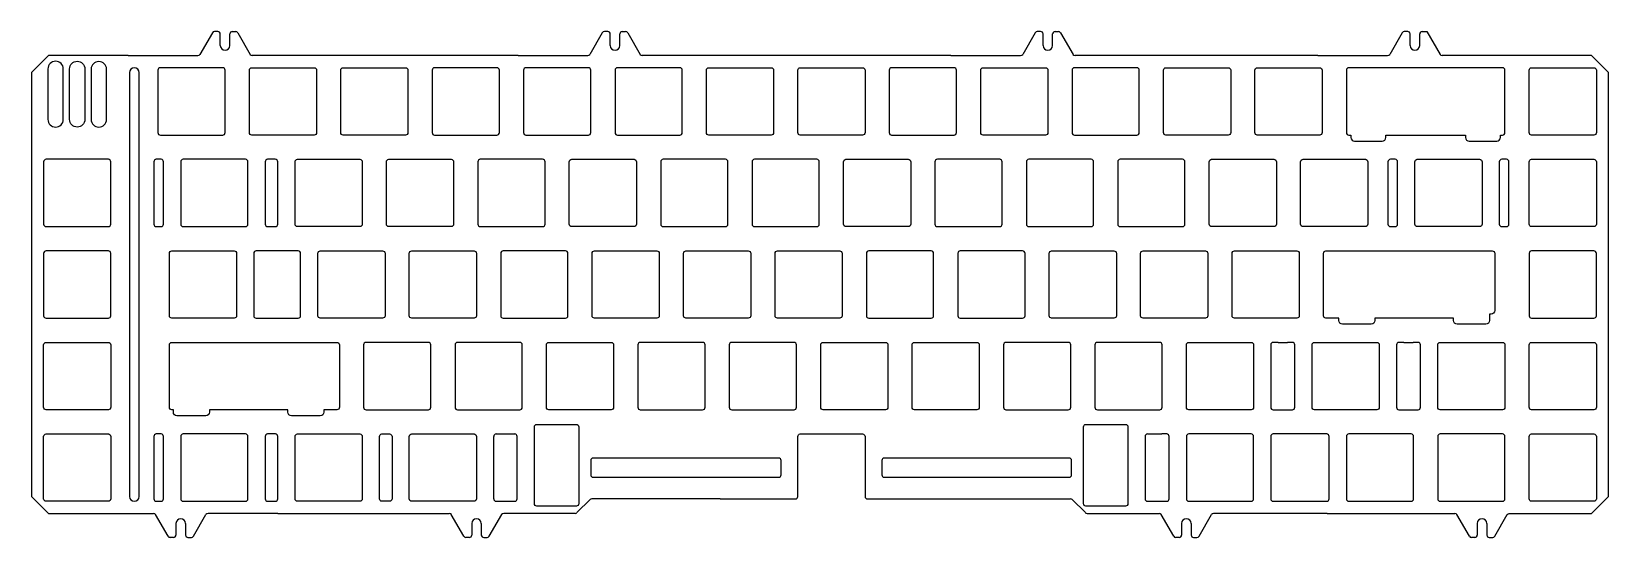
# Model space of a CAD drawing. Header units: millimetres. Extents: x 0 to 329, y 60 to 166.
import ezdxf

# ---------------------------------------------------------------- set-up
doc = ezdxf.new("R2010")
doc.units = ezdxf.units.MM
doc.header["$MEASUREMENT"] = 0

msp = doc.modelspace()

# ---------------------------------------------------------------- linework, layer by layer
at = {"linetype": 'Continuous'}
for p, q in [((37.69, 165.33), (35.1, 160.83)), ((38.84, 165.58), (38.13, 165.58)), ((39.34, 162.68), (39.34, 165.08)), ((41.34, 162.68), (41.34, 165.08)), ((41.84, 165.58), (42.55, 165.58)), ((42.98, 165.33), (45.58, 160.83)), ((118.94, 165.33), (116.35, 160.83)), ((120.09, 165.58), (119.38, 165.58)), ((120.59, 162.68), (120.59, 165.08)), ((122.59, 162.68), (122.59, 165.08)), ((123.09, 165.58), (123.8, 165.58)), ((124.23, 165.33), (126.83, 160.83)), ((209.14, 165.33), (206.55, 160.83)), ((210.29, 165.58), (209.58, 165.58)), ((210.79, 162.68), (210.79, 165.08)), ((212.79, 162.68), (212.79, 165.08)), ((213.29, 165.58), (214, 165.58)), ((214.43, 165.33), (217.03, 160.83)), ((285.63, 165.33), (283.03, 160.83)), ((286.77, 165.58), (286.06, 165.58)), ((287.27, 162.68), (287.27, 165.08)), ((289.27, 162.68), (289.27, 165.08)), ((289.77, 165.58), (290.77, 165.58)), ((290.77, 165.58), (293.52, 160.83)), ((20.13, 160.58), (34.66, 160.58)), ((60.54, 160.58), (46.01, 160.58)), ((101.38, 160.58), (115.91, 160.58)), ((141.79, 160.58), (127.26, 160.58)), ((191.58, 160.58), (206.11, 160.58)), ((231.99, 160.58), (217.46, 160.58)), ((268.07, 160.58), (282.6, 160.58)), ((308.48, 160.58), (293.95, 160.58)), ((259.75, 100.9), (261.74, 100.9)), ((285.94, 100.9), (287.94, 100.9)), ((258.75, 86.9), (262.74, 86.9)), ((285.94, 86.9), (287.94, 86.9)), ((96.32, 68.35), (96.32, 81.35)), ((96.82, 81.85), (100.7, 81.85)), ((101.2, 68.35), (101.2, 81.35)), ((232.06, 81.35), (232.06, 68.35)), ((232.56, 81.85), (235.55, 81.85)), ((159.69, 74.85), (159.69, 78.7)), ((96.82, 67.85), (100.7, 67.85)), ((116.39, 68.21), (113.66, 65.48)), ((143.49, 68.35), (116.74, 68.35)), ((190.11, 68.35), (216.51, 68.35)), ((216.86, 68.21), (219.6, 65.48)), ((232.56, 67.85), (235.55, 67.85)), ((10.89, 65.33), (25.42, 65.33)), ((28.46, 60.58), (25.86, 65.08)), ((30.1, 63.23), (30.1, 60.83)), ((32.1, 63.23), (32.1, 60.83)), ((33.74, 60.58), (36.34, 65.08)), ((51.31, 65.33), (36.78, 65.33)), ((72.52, 65.33), (87.05, 65.33)), ((90.08, 60.58), (87.48, 65.08)), ((91.73, 63.23), (91.73, 60.83)), ((93.73, 63.23), (93.73, 60.83)), ((95.37, 60.58), (97.97, 65.08)), ((113.31, 65.33), (98.4, 65.33)), ((219.95, 65.33), (234.97, 65.33)), ((238.01, 60.58), (235.41, 65.08)), ((239.65, 63.23), (239.65, 60.83)), ((241.65, 63.23), (241.65, 60.83)), ((243.29, 60.58), (245.89, 65.08)), ((269.99, 65.33), (246.33, 65.33)), ((282.07, 65.33), (296.6, 65.33)), ((299.63, 60.58), (297.03, 65.08)), ((301.27, 63.23), (301.27, 60.83)), ((303.27, 63.23), (303.27, 60.83)), ((29.6, 60.33), (28.89, 60.33)), ((32.6, 60.33), (33.31, 60.33)), ((91.23, 60.33), (90.51, 60.33)), ((94.23, 60.33), (94.94, 60.33)), ((239.15, 60.33), (238.44, 60.33)), ((242.15, 60.33), (242.86, 60.33)), ((300.78, 60.33), (300.06, 60.33))]:
    msp.add_line(p, q, dxfattribs=at)
for points in [[(20.13, 160.58), (3.5, 160.58), (0, 157.08), (0, 68.83), (3.5, 65.33), (10.89, 65.33)], [(101.38, 160.58), (60.54, 160.58)], [(191.58, 160.58), (141.79, 160.58)], [(268.07, 160.58), (231.99, 160.58)], [(51.31, 65.33), (72.52, 65.33)]]:
    msp.add_lwpolyline(points)
for points in [[(3.42, 147.31, 1), (6.62, 147.31), (6.62, 157.81, 1), (3.42, 157.81)], [(11.12, 157.81), (11.12, 147.31, -1), (7.92, 147.31), (7.92, 157.81, -1)], [(15.62, 157.75, 1), (12.42, 157.75), (12.42, 147.31, 1), (15.62, 147.31)], [(22.43, 157.05, 1), (20.43, 157.05), (20.43, 68.85, 1), (22.43, 68.85)], [(26.84, 158.05, 0.414214), (26.34, 157.55), (26.34, 144.55, 0.414214), (26.84, 144.05), (39.84, 144.05, 0.414214), (40.34, 144.55), (40.34, 157.55, 0.414214), (39.84, 158.05)], [(45.89, 158.05), (58.89, 158.05, -0.414214), (59.39, 157.55), (59.39, 144.55, -0.414214), (58.89, 144.05), (45.89, 144.05, -0.414214), (45.39, 144.55), (45.39, 157.55, -0.414214)], [(78.44, 157.55), (78.44, 144.55, -0.414214), (77.94, 144.05), (64.94, 144.05, -0.414214), (64.44, 144.55), (64.44, 157.55, -0.414214), (64.94, 158.05), (77.94, 158.05, -0.414214)], [(97.49, 157.55, 0.414214), (96.99, 158.05), (83.99, 158.05, 0.414214), (83.49, 157.55), (83.49, 144.55, 0.414214), (83.99, 144.05), (96.99, 144.05, 0.414214), (97.49, 144.55)], [(103.04, 158.05, 0.414214), (102.54, 157.55), (102.54, 144.55, 0.414214), (103.04, 144.05), (116.04, 144.05, 0.414214), (116.54, 144.55), (116.54, 157.55, 0.414214), (116.04, 158.05)], [(122.09, 158.05, 0.414214), (121.59, 157.55), (121.59, 144.55, 0.414214), (122.09, 144.05), (135.09, 144.05, 0.414214), (135.59, 144.55), (135.59, 157.55, 0.414214), (135.09, 158.05)], [(154.14, 144.05), (141.14, 144.05, -0.414214), (140.64, 144.55), (140.64, 157.55, -0.414214), (141.14, 158.05), (154.14, 158.05, -0.414214), (154.64, 157.55), (154.64, 144.55, -0.414214)], [(173.19, 144.05), (160.19, 144.05, -0.414214), (159.69, 144.55), (159.69, 157.55, -0.414214), (160.19, 158.05), (173.19, 158.05, -0.414214), (173.69, 157.55), (173.69, 144.55, -0.414214)], [(192.24, 144.05, 0.414214), (192.74, 144.55), (192.74, 157.55, 0.414214), (192.24, 158.05), (179.24, 158.05, 0.414214), (178.74, 157.55), (178.74, 144.55, 0.414214), (179.24, 144.05)], [(197.79, 144.55), (197.79, 157.55, -0.414214), (198.29, 158.05), (211.29, 158.05, -0.414214), (211.79, 157.55), (211.79, 144.55, -0.414214), (211.29, 144.05), (198.29, 144.05, -0.414214)], [(217.34, 158.05, 0.414214), (216.84, 157.55), (216.84, 144.55, 0.414214), (217.34, 144.05), (230.34, 144.05, 0.414214), (230.84, 144.55), (230.84, 157.55, 0.414214), (230.34, 158.05)], [(249.89, 157.55), (249.89, 144.55, -0.414214), (249.39, 144.05), (236.39, 144.05, -0.414214), (235.89, 144.55), (235.89, 157.55, -0.414214), (236.39, 158.05), (249.39, 158.05, -0.414214)], [(254.94, 144.55), (254.94, 157.55, -0.414214), (255.44, 158.05), (268.44, 158.05, -0.414214), (268.94, 157.55), (268.94, 144.55, -0.414214), (268.44, 144.05), (255.44, 144.05, -0.414214)], [(273.99, 144.55, 0.414214), (274.49, 144.05), (274.95, 144.05), (274.95, 143.55, 0.414214), (275.7, 142.8), (281.45, 142.8, 0.414214), (282.2, 143.55), (282.2, 144.05), (298.83, 144.05), (298.83, 143.55, 0.414214), (299.58, 142.8), (305.33, 142.8, 0.414214), (306.08, 143.55), (306.08, 144.05), (306.54, 144.05, 0.414214), (307.04, 144.55), (307.04, 157.55, 0.414214), (306.54, 158.05), (274.49, 158.05, 0.414214), (273.99, 157.55)], [(326.09, 157.55), (326.09, 144.55, -0.414214), (325.59, 144.05), (312.59, 144.05, -0.414214), (312.09, 144.55), (312.09, 157.55, -0.414214), (312.59, 158.05), (325.59, 158.05, -0.414214)], [(3.02, 139, 0.414214), (2.52, 138.5), (2.52, 125.5, 0.414214), (3.02, 125), (16.02, 125, 0.414214), (16.52, 125.5), (16.52, 138.5, 0.414214), (16.02, 139)], [(45.1, 138.5, 0.414214), (44.6, 139), (31.6, 139, 0.414214), (31.1, 138.5), (31.1, 125.5, 0.414214), (31.6, 125), (44.6, 125, 0.414214), (45.1, 125.5)], [(68.91, 138.5), (68.91, 125.5, -0.414214), (68.41, 125), (55.41, 125, -0.414214), (54.91, 125.5), (54.91, 138.5, -0.414214), (55.41, 139), (68.41, 139, -0.414214)], [(87.46, 125), (74.46, 125, -0.414214), (73.96, 125.5), (73.96, 138.5, -0.414214), (74.46, 139), (87.46, 139, -0.414214), (87.96, 138.5), (87.96, 125.5, -0.414214)], [(107.01, 138.5, 0.414214), (106.51, 139), (93.51, 139, 0.414214), (93.01, 138.5), (93.01, 125.5, 0.414214), (93.51, 125), (106.51, 125, 0.414214), (107.01, 125.5)], [(112.56, 139), (125.56, 139, -0.414214), (126.06, 138.5), (126.06, 125.5, -0.414214), (125.56, 125), (112.56, 125, -0.414214), (112.06, 125.5), (112.06, 138.5, -0.414214)], [(131.61, 139, 0.414214), (131.11, 138.5), (131.11, 125.5, 0.414214), (131.61, 125), (144.61, 125, 0.414214), (145.11, 125.5), (145.11, 138.5, 0.414214), (144.61, 139)], [(164.16, 138.5, 0.414214), (163.66, 139), (150.66, 139, 0.414214), (150.16, 138.5), (150.16, 125.5, 0.414214), (150.66, 125), (163.66, 125, 0.414214), (164.16, 125.5)], [(169.71, 139), (182.71, 139, -0.414214), (183.21, 138.5), (183.21, 125.5, -0.414214), (182.71, 125), (169.71, 125, -0.414214), (169.21, 125.5), (169.21, 138.5, -0.414214)], [(188.26, 125.5, 0.414214), (188.76, 125), (201.76, 125, 0.414214), (202.26, 125.5), (202.26, 138.5, 0.414214), (201.76, 139), (188.76, 139, 0.414214), (188.26, 138.5)], [(207.81, 139, 0.414214), (207.31, 138.5), (207.31, 125.5, 0.414214), (207.81, 125), (220.81, 125, 0.414214), (221.31, 125.5), (221.31, 138.5, 0.414214), (220.81, 139)], [(239.86, 125, 0.414214), (240.36, 125.5), (240.36, 138.5, 0.414214), (239.86, 139), (226.86, 139, 0.414214), (226.36, 138.5), (226.36, 125.5, 0.414214), (226.86, 125)], [(245.91, 139), (258.91, 139, -0.414214), (259.41, 138.5), (259.41, 125.5, -0.414214), (258.91, 125), (245.91, 125, -0.414214), (245.41, 125.5), (245.41, 138.5, -0.414214)], [(277.96, 125), (264.96, 125, -0.414214), (264.46, 125.5), (264.46, 138.5, -0.414214), (264.96, 139), (277.96, 139, -0.414214), (278.46, 138.5), (278.46, 125.5, -0.414214)], [(284.67, 125.5), (284.67, 138.5, 0.414214), (284.17, 139), (283.17, 139, 0.414214), (282.67, 138.5), (282.67, 125.5, 0.414214), (283.17, 125), (284.17, 125, 0.414214)], [(301.77, 125), (288.77, 125, -0.414214), (288.27, 125.5), (288.27, 138.5, -0.414214), (288.77, 139), (301.77, 139, -0.414214), (302.27, 138.5), (302.27, 125.5, -0.414214)], [(307.87, 125.5), (307.87, 138.5, 0.414214), (307.37, 139), (306.37, 139, 0.414214), (305.87, 138.5), (305.87, 125.5, 0.414214), (306.37, 125), (307.37, 125, 0.414214)], [(326.09, 138.5), (326.09, 125.5, -0.414214), (325.59, 125), (312.59, 125, -0.414214), (312.09, 125.5), (312.09, 138.5, -0.414214), (312.59, 139), (325.59, 139, -0.414214)], [(16.52, 119.45, 0.414214), (16.02, 119.95), (3.02, 119.95, 0.414214), (2.52, 119.45), (2.52, 106.45, 0.414214), (3.02, 105.95), (16.02, 105.95, 0.414214), (16.52, 106.45)], [(42.72, 119.45), (42.72, 106.45, -0.414214), (42.22, 105.95), (29.22, 105.95, -0.414214), (28.72, 106.45), (28.72, 119.45, -0.414214), (29.22, 119.95), (42.22, 119.95, -0.414214)], [(56.07, 106.45), (56.07, 119.45, 0.414214), (55.57, 119.95), (46.82, 119.95, 0.414214), (46.32, 119.45), (46.32, 106.45, 0.414214), (46.82, 105.95), (55.57, 105.95, 0.414214)], [(73.17, 105.95), (60.17, 105.95, -0.414214), (59.67, 106.45), (59.67, 119.45, -0.414214), (60.17, 119.95), (73.17, 119.95, -0.414214), (73.67, 119.45), (73.67, 106.45, -0.414214)], [(92.22, 105.95), (79.22, 105.95, -0.414214), (78.72, 106.45), (78.72, 119.45, -0.414214), (79.22, 119.95), (92.22, 119.95, -0.414214), (92.72, 119.45), (92.72, 106.45, -0.414214)], [(98.27, 119.95, 0.414214), (97.77, 119.45), (97.77, 106.45, 0.414214), (98.27, 105.95), (111.28, 105.95, 0.414214), (111.78, 106.45), (111.78, 119.45, 0.414214), (111.28, 119.95)], [(130.82, 119.45), (130.82, 106.45, -0.414214), (130.32, 105.95), (117.33, 105.95, -0.414214), (116.82, 106.45), (116.82, 119.45, -0.414214), (117.33, 119.95), (130.32, 119.95, -0.414214)], [(149.88, 119.45), (149.88, 106.45, -0.414214), (149.37, 105.95), (136.38, 105.95, -0.414214), (135.88, 106.45), (135.88, 119.45, -0.414214), (136.38, 119.95), (149.37, 119.95, -0.414214)], [(155.42, 119.95), (168.42, 119.95, -0.414214), (168.92, 119.45), (168.92, 106.45, -0.414214), (168.42, 105.95), (155.42, 105.95, -0.414214), (154.93, 106.45), (154.93, 119.45, -0.414214)], [(187.47, 105.95, 0.414214), (187.97, 106.45), (187.97, 119.45, 0.414214), (187.47, 119.95), (174.47, 119.95, 0.414214), (173.97, 119.45), (173.97, 106.45, 0.414214), (174.47, 105.95)], [(193.53, 119.95, 0.414214), (193.03, 119.45), (193.03, 106.45, 0.414214), (193.53, 105.95), (206.53, 105.95, 0.414214), (207.03, 106.45), (207.03, 119.45, 0.414214), (206.53, 119.95)], [(212.57, 119.95), (225.57, 119.95, -0.414214), (226.07, 119.45), (226.07, 106.45, -0.414214), (225.57, 105.95), (212.57, 105.95, -0.414214), (212.07, 106.45), (212.07, 119.45, -0.414214)], [(244.62, 105.95), (231.62, 105.95, -0.414214), (231.12, 106.45), (231.12, 119.45, -0.414214), (231.62, 119.95), (244.62, 119.95, -0.414214), (245.12, 119.45), (245.12, 106.45, -0.414214)], [(263.68, 105.95), (250.68, 105.95, -0.414214), (250.18, 106.45), (250.18, 119.45, -0.414214), (250.68, 119.95), (263.68, 119.95, -0.414214), (264.18, 119.45), (264.18, 106.45, -0.414214)], [(312.09, 106.45, 0.414214), (312.59, 105.95), (325.59, 105.95, 0.414214), (326.09, 106.45), (326.09, 119.45, 0.414214), (325.59, 119.95), (312.59, 119.95, 0.414214), (312.09, 119.45)], [(3.02, 100.9), (16.02, 100.9, -0.414214), (16.52, 100.4), (16.52, 87.4, -0.414214), (16.02, 86.9), (3.02, 86.9, -0.414214), (2.52, 87.4), (2.52, 100.4, -0.414214)], [(60.18, 85.65), (54.18, 85.65, -0.414214), (53.43, 86.4), (53.43, 86.9), (37.06, 86.9), (37.06, 86.4, -0.414214), (36.31, 85.65), (30.31, 85.65, -0.414214), (29.56, 86.4), (29.56, 86.9), (29.22, 86.9, -0.414214), (28.72, 87.4), (28.72, 100.4, -0.414214), (29.22, 100.9), (63.65, 100.9, -0.414214), (64.15, 100.4), (64.15, 87.4, -0.414214), (63.65, 86.9), (60.93, 86.9), (60.93, 86.4, -0.414214)], [(69.7, 100.9, 0.414214), (69.2, 100.4), (69.2, 87.4, 0.414214), (69.7, 86.9), (82.7, 86.9, 0.414214), (83.2, 87.4), (83.2, 100.4, 0.414214), (82.7, 100.9)], [(88.75, 100.9, 0.414214), (88.25, 100.4), (88.25, 87.4, 0.414214), (88.75, 86.9), (101.75, 86.9, 0.414214), (102.25, 87.4), (102.25, 100.4, 0.414214), (101.75, 100.9)], [(107.8, 100.9), (120.8, 100.9, -0.414214), (121.3, 100.4), (121.3, 87.4, -0.414214), (120.8, 86.9), (107.8, 86.9, -0.414214), (107.3, 87.4), (107.3, 100.4, -0.414214)], [(140.35, 100.4, 0.414214), (139.85, 100.9), (126.85, 100.9, 0.414214), (126.35, 100.4), (126.35, 87.4, 0.414214), (126.85, 86.9), (139.85, 86.9, 0.414214), (140.35, 87.4)], [(159.4, 100.4, 0.414214), (158.9, 100.9), (145.9, 100.9, 0.414214), (145.4, 100.4), (145.4, 87.4, 0.414214), (145.9, 86.9), (158.9, 86.9, 0.414214), (159.4, 87.4)], [(164.95, 100.9), (177.95, 100.9, -0.414214), (178.45, 100.4), (178.45, 87.4, -0.414214), (177.95, 86.9), (164.95, 86.9, -0.414214), (164.45, 87.4), (164.45, 100.4, -0.414214)], [(184, 100.9), (197, 100.9, -0.414214), (197.5, 100.4), (197.5, 87.4, -0.414214), (197, 86.9), (184, 86.9, -0.414214), (183.5, 87.4), (183.5, 100.4, -0.414214)], [(203.05, 100.9, 0.414214), (202.55, 100.4), (202.55, 87.4, 0.414214), (203.05, 86.9), (216.05, 86.9, 0.414214), (216.55, 87.4), (216.55, 100.4, 0.414214), (216.05, 100.9)], [(222.1, 100.9, 0.414214), (221.6, 100.4), (221.6, 87.4, 0.414214), (222.1, 86.9), (235.1, 86.9, 0.414214), (235.6, 87.4), (235.6, 100.4, 0.414214), (235.1, 100.9)], [(254.65, 100.4), (254.65, 87.4, -0.414214), (254.15, 86.9), (241.15, 86.9, -0.414214), (240.65, 87.4), (240.65, 100.4, -0.414214), (241.15, 100.9), (254.15, 100.9, -0.414214)], [(267.34, 100.9), (280.34, 100.9, -0.414214), (280.84, 100.4), (280.84, 87.4, -0.414214), (280.34, 86.9), (267.34, 86.9, -0.414214), (266.84, 87.4), (266.84, 100.4, -0.414214)], [(307.04, 100.4), (307.04, 87.4, -0.414214), (306.54, 86.9), (293.54, 86.9, -0.414214), (293.04, 87.4), (293.04, 100.4, -0.414214), (293.54, 100.9), (306.54, 100.9, -0.414214)], [(312.59, 100.9), (325.59, 100.9, -0.414214), (326.09, 100.4), (326.09, 87.4, -0.414214), (325.59, 86.9), (312.59, 86.9, -0.414214), (312.09, 87.4), (312.09, 100.4, -0.414214)], [(104.8, 67.35), (104.8, 83.35, -0.414214), (105.3, 83.85), (113.54, 83.85, -0.414214), (114.04, 83.35), (114.04, 67.35, -0.414214), (113.54, 66.85), (105.3, 66.85, -0.414214)], [(219.22, 67.35), (219.22, 83.35, -0.414214), (219.72, 83.85), (227.96, 83.85, -0.414214), (228.46, 83.35), (228.46, 67.35, -0.414214), (227.96, 66.85), (219.72, 66.85, -0.414214)], [(16.52, 81.35), (16.52, 68.35, -0.414214), (16.02, 67.85), (3.02, 67.85, -0.414214), (2.52, 68.35), (2.52, 81.35, -0.414214), (3.02, 81.85), (16.02, 81.85, -0.414214)], [(31.6, 67.85), (44.6, 67.85, 0.414214), (45.1, 68.35), (45.1, 81.35, 0.414214), (44.6, 81.85), (31.6, 81.85, 0.414214), (31.1, 81.35), (31.1, 68.35, 0.414214)], [(54.91, 68.35), (54.91, 81.35, -0.414214), (55.41, 81.85), (68.41, 81.85, -0.414214), (68.91, 81.35), (68.91, 68.35, -0.414214), (68.41, 67.85), (55.41, 67.85, -0.414214)], [(78.72, 68.35), (78.72, 81.35, -0.414214), (79.22, 81.85), (92.22, 81.85, -0.414214), (92.72, 81.35), (92.72, 68.35, -0.414214), (92.22, 67.85), (79.22, 67.85, -0.414214)], [(254.65, 68.35), (254.65, 81.35, 0.414214), (254.15, 81.85), (241.15, 81.85, 0.414214), (240.65, 81.35), (240.65, 68.35, 0.414214), (241.15, 67.85), (254.15, 67.85, 0.414214)], [(273.99, 68.35, 0.414214), (274.49, 67.85), (287.49, 67.85, 0.414214), (287.99, 68.35), (287.99, 81.35, 0.414214), (287.49, 81.85), (274.49, 81.85, 0.414214), (273.99, 81.35)], [(293.04, 68.35, 0.414214), (293.54, 67.85), (306.54, 67.85, 0.414214), (307.04, 68.35), (307.04, 81.35, 0.414214), (306.54, 81.85), (293.54, 81.85, 0.414214), (293.04, 81.35)], [(312.59, 81.85), (325.59, 81.85, -0.414214), (326.09, 81.35), (326.09, 68.35, -0.414214), (325.59, 67.85), (312.59, 67.85, -0.414214), (312.09, 68.35), (312.09, 81.35, -0.414214)]]:
    msp.add_lwpolyline(points, format="xyb", close=True)
for points in [[(303.77, 60.33), (304.49, 60.33, 0.267949), (304.92, 60.58), (307.52, 65.08, -0.267949), (307.95, 65.33), (325.11, 65.33), (328.61, 68.83), (328.61, 157.08), (325.11, 160.58), (308.48, 160.58)], [(26, 139, 0.414214), (25.5, 138.5), (25.5, 125.5, 0.414214), (26, 125), (27, 125, 0.414214), (27.5, 125.5), (27.5, 138.5, 0.414214), (27, 139), (26, 139)], [(49.2, 139, 0.414408), (48.7, 138.5), (48.71, 125.5, 0.414019), (49.21, 125), (50.81, 125, 0.414408), (51.31, 125.5), (51.3, 138.5, 0.414019), (50.8, 139), (49.2, 139)], [(304.41, 119.95, -0.414214), (304.91, 119.45), (304.91, 107.54, -0.414214), (304.16, 106.79), (303.82, 106.79), (303.82, 105.45, -0.414214), (303.07, 104.7), (297.07, 104.7, -0.414214), (296.32, 105.45), (296.32, 105.95), (279.94, 105.95), (279.94, 105.45, -0.414214), (279.19, 104.7), (273.19, 104.7, -0.414214), (272.44, 105.45), (272.44, 105.95), (269.73, 105.95, -0.414214), (269.23, 106.45), (269.23, 119.45, -0.414214), (269.73, 119.95), (290.66, 119.95), (304.41, 119.95)], [(259.75, 100.9), (258.75, 100.9, 0.414214), (258.25, 100.4), (258.25, 87.4, 0.414214), (258.75, 86.9), (258.75, 86.9)], [(262.74, 86.9), (262.74, 86.9, 0.414214), (263.24, 87.4), (263.24, 100.4, 0.414214), (262.74, 100.9), (261.74, 100.9)], [(285.94, 100.9), (284.94, 100.9, 0.414214), (284.44, 100.4), (284.44, 87.4, 0.414214), (284.94, 86.9), (285.94, 86.9)], [(287.94, 86.9), (288.94, 86.9, 0.414214), (289.44, 87.4), (289.44, 100.4, 0.414214), (288.94, 100.9), (287.94, 100.9)], [(26, 81.85, 0.414214), (25.5, 81.35), (25.5, 68.35, 0.414214), (26, 67.85), (27, 67.85, 0.414214), (27.5, 68.35), (27.5, 81.35, 0.414214), (27, 81.85), (26, 81.85)], [(51.31, 81.35, 0.414214), (50.81, 81.85), (49.2, 81.85, 0.414214), (48.7, 81.35), (48.7, 68.35, 0.414214), (49.2, 67.85), (49.2, 67.85), (49.2, 67.85), (50.81, 67.85, 0.414214), (51.31, 68.35), (51.31, 81.35)], [(73.62, 67.85), (73.01, 67.85, -0.414214), (72.51, 68.35), (72.51, 81.35, -0.414214), (73.01, 81.85), (74.62, 81.85, -0.414214), (75.12, 81.35), (75.12, 68.35, -0.414214), (74.62, 67.85), (73.62, 67.85, -0.000145), (73.62, 67.85)], [(143.49, 68.35), (159.19, 68.35, 0.414214), (159.69, 68.85), (159.69, 81.35, -0.414214), (160.19, 81.85), (173.19, 81.85, -0.414214), (173.69, 81.35), (173.69, 68.85, 0.414214), (174.19, 68.35), (190.11, 68.35)], [(235.55, 67.85), (236.55, 67.85, 0.414214), (237.05, 68.35), (237.05, 81.35, 0.414214), (236.55, 81.85), (235.55, 81.85)], [(268.89, 81.85), (258.75, 81.85, 0.414214), (258.25, 81.35), (258.25, 68.35, 0.414214), (258.75, 67.85), (268.89, 67.85)], [(268.89, 67.85), (269.89, 67.85, 0.414214), (270.39, 68.35), (270.39, 81.35, 0.414214), (269.89, 81.85), (268.89, 81.85)]]:
    msp.add_lwpolyline(points, format="xyb")
for points in [[(117.04, 72.85), (155.69, 72.85, 0.414214), (156.19, 73.35), (156.19, 76.35, 0.414214), (155.69, 76.85), (117.04, 76.85, 0.414214), (116.54, 76.35), (116.54, 73.35, 0.414214)], [(177.69, 72.85), (216.22, 72.85, 0.414214), (216.72, 73.35), (216.72, 76.35, 0.414214), (216.22, 76.85), (177.69, 76.85, 0.414214), (177.19, 76.35), (177.19, 73.35, 0.414214)]]:
    msp.add_lwpolyline(points, format="xyb", close=True, dxfattribs=at)
msp.add_lwpolyline([(269.99, 65.33), (282.07, 65.33)], dxfattribs=at)
for centre, radius, start, end in [((38.13, 165.08), 0.5, 90, 150), ((38.84, 165.08), 0.5, 0, 90), ((41.84, 165.08), 0.5, 90, 180), ((42.55, 165.08), 0.5, 30, 90), ((119.38, 165.08), 0.5, 90, 150), ((120.09, 165.08), 0.5, 0, 90), ((123.09, 165.08), 0.5, 90, 180), ((123.8, 165.08), 0.5, 30, 90), ((209.58, 165.08), 0.5, 90, 150), ((210.29, 165.08), 0.5, 0, 90), ((213.29, 165.08), 0.5, 90, 180), ((214, 165.08), 0.5, 30, 90), ((286.06, 165.08), 0.5, 90, 150), ((286.77, 165.08), 0.5, 0, 90), ((289.77, 165.08), 0.5, 90, 180), ((40.34, 162.68), 1, 180, 0), ((121.59, 162.68), 1, 180, 0), ((211.79, 162.68), 1, 180, 0), ((288.27, 162.68), 1, 180, 0), ((34.66, 161.08), 0.5, 270, 330), ((46.01, 161.08), 0.5, 210, 270), ((115.91, 161.08), 0.5, 270, 330), ((127.26, 161.08), 0.5, 210, 270), ((206.11, 161.08), 0.5, 270, 330), ((217.46, 161.08), 0.5, 210, 270), ((282.6, 161.08), 0.5, 270, 330), ((293.95, 161.08), 0.5, 210, 270), ((96.82, 81.35), 0.5, 90, 180), ((100.7, 81.35), 0.5, 360, 90), ((232.56, 81.35), 0.5, 90, 180), ((96.82, 68.35), 0.5, 180, 270), ((100.7, 68.35), 0.5, 270, 360), ((116.74, 67.85), 0.5, 90, 135), ((216.51, 67.85), 0.5, 45, 90), ((232.56, 68.35), 0.5, 180, 270), ((25.42, 64.83), 0.5, 30, 90), ((31.1, 63.23), 1, 0, 180), ((36.78, 64.83), 0.5, 90, 150), ((87.05, 64.83), 0.5, 30, 90), ((92.72, 63.23), 1, 0, 180), ((98.4, 64.83), 0.5, 90, 150), ((113.31, 65.83), 0.5, 270, 315), ((219.95, 65.83), 0.5, 225, 270), ((234.97, 64.83), 0.5, 30, 90), ((240.65, 63.23), 1, 0, 180), ((246.33, 64.83), 0.5, 90, 150), ((296.6, 64.83), 0.5, 30, 90), ((302.27, 63.23), 1, 0, 180), ((28.89, 60.83), 0.5, 210, 270), ((29.6, 60.83), 0.5, 270, 0), ((32.6, 60.83), 0.5, 180, 270), ((33.31, 60.83), 0.5, 270, 330), ((90.51, 60.83), 0.5, 210, 270), ((91.23, 60.83), 0.5, 270, 0), ((94.23, 60.83), 0.5, 180, 270), ((94.94, 60.83), 0.5, 270, 330), ((238.44, 60.83), 0.5, 210, 270), ((239.15, 60.83), 0.5, 270, 0), ((242.15, 60.83), 0.5, 180, 270), ((242.86, 60.83), 0.5, 270, 330), ((300.06, 60.83), 0.5, 210, 270), ((300.78, 60.83), 0.5, 270, 0), ((303.77, 60.83), 0.5, 180, 270)]:
    msp.add_arc(centre, radius, start, end, dxfattribs=at)

doc.saveas('drawing.dxf')
